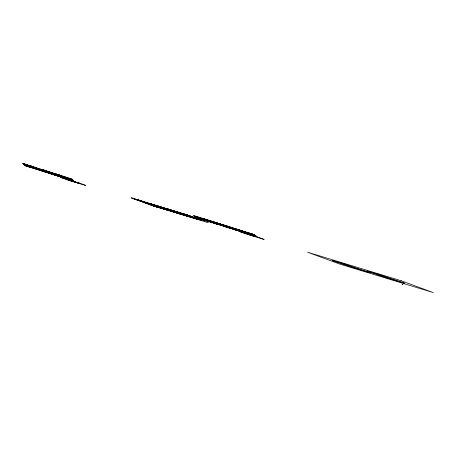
<?xml version="1.0" encoding="UTF-8"?>
<svg xmlns="http://www.w3.org/2000/svg" width="456" height="456" viewBox="0 0 456 456"><rect width="100%" height="100%" fill="white"/><g stroke="black" fill="none" stroke-linecap="round" stroke-linejoin="round"><path stroke-width="0.68" d="M173.622 211.966L168.577 210.205L169.41 210.398M54.686 174.471C52.064 173.645 54.897 174.426 54.236 174.26L55.028 174.494L51.83 173.525L54.914 174.545M22.908 163.544L26.608 164.639M59.001 175.896L67.226 178.364L71.677 180.411M236.977 229.927L235.661 229.499M189.793 215.876L190.939 216.292M168.577 210.205C175.161 212.228 162.49 207.736 169.17 210.273M74.385 181.819L78.449 183.067M166.56 208.609L177.544 211.96M173.918 211.88L160.159 207.263C161.213 207.628 158.089 206.585 160.757 207.434M161.156 207.565L161.703 207.788L160.597 207.44L161.202 207.56M163.339 208.341L164.16 208.597L162.986 208.221M164.006 208.648L165.927 209.173M46.13 171.815C42.442 170.584 49.071 172.767 46.067 171.741M44.979 171.473L47.777 172.317M48.689 172.585L54.384 174.323M230.394 227.704L229.066 227.23L232.583 228.274L230.132 227.498M232.093 228.262L232.383 228.302M231.118 227.852L234.623 229.032L233.985 228.798M234.042 228.849L232.452 228.45L234.68 229.163L229.157 227.202M226.427 226.535L225.942 226.387M167.489 209.737L167.825 209.794L167.443 209.652M224.067 225.88L231.34 228.006L227.578 226.689L229.117 227.105M70.555 180.661L72.088 181.123L71.563 180.969M78.706 183.141L78.443 183.124M229.887 227.612L237.736 230.023M71.763 181.021L71.991 181.1M75.479 182.149L77.537 182.782L76.044 182.286L77.241 182.691M168.566 209.788L164.713 208.74L165.67 209.065M226.529 226.444L225.959 226.204L230.326 227.515M199.141 218.378L217.09 223.862M231.528 227.818L235.45 229.003M74.904 181.978L75.878 182.309M70.389 180.593L71.546 180.924M75.861 182.263C74.083 181.83 78.483 183.033 76.192 182.406L66.291 179.265L76.369 182.428M250.241 235L249.877 234.868M225.133 226.073L228.821 227.088M233.643 228.849L233.147 228.673L234.184 228.986M49.892 172.721L58.431 175.326M30.472 165.933L32.724 166.565M41.855 169.592L52.269 172.995L41.285 169.341L44.107 170.276M187.94 216.161L152.201 205.531M77.674 182.822L76.22 182.44M70.412 180.57L69.665 180.354L71.478 180.912M194.797 216.942L195.117 217.033M78.922 183.221L79.219 183.329L78.301 183.01M161.857 207.833C162.496 207.987 161.059 207.645 162.969 208.244M163.425 208.369L162.057 207.976M77.075 182.639L75.747 182.195M74.584 181.904L75.177 182.104M242.25 231.312L242.546 231.386L241.765 231.101L245.345 232.189M164.439 208.694L167.506 209.68M166.126 209.236L164.576 208.785L166.981 209.498M231.238 227.743C231.494 227.84 228.034 226.797 229.476 227.322M79.036 183.278L78.603 183.13M199.261 218.413L195.396 217.204M251.575 235.393L252.709 235.746M30.375 165.91L38.737 168.988L61.697 175.999L73.023 180.183M70.463 180.599L71.079 180.798L69.677 180.348M70.623 180.684L71.085 180.775M74.83 181.955L71.079 180.65M30.335 165.841L29.834 165.665L30.307 165.887M145.948 202.766L145.658 202.738A24.407 0.553 17.6 0 0 154.772 205.992L155.251 206.061L153.028 205.257L156.824 206.425M194.883 216.965L195.681 217.198M162.957 208.21L162.313 208.021M166.714 209.469L165.534 209.144L169.005 210.239L167.854 209.845L168.156 209.942M217.706 224.346L205.559 220.505M78.5 183.141L77.366 182.782M51.784 173.593L50.468 173.132M75.018 182.052L74.522 181.864M154.362 205.833L158.671 207.155L157.269 206.659M229.208 227.265L230.263 227.555M251.678 235.473L253.211 235.9M24.139 164.895L24.322 164.947A15.669 0.353 17.6 0 0 25.895 165.368M47.247 172.049L47.401 172.094M132.382 198.212L132.913 198.36M137.427 199.774L139.194 200.275L131.168 197.813L153.142 205.878L208.318 222.71L187.102 214.879L139.103 200.247M137.695 200.173L155.644 205.28M139.04 200.674L161.219 206.978M140.59 201.244L161.202 207.104M149.203 204.425L149.853 204.607M152.663 205.588L153.376 205.793M168.646 210.25L168.994 210.387L166.611 209.703M155.821 206.693L157.383 207.138L148.177 204.043M133.032 198.451L132.331 198.166M76.927 182.662L76.694 182.531M167.808 208.996L168.469 209.19M170.327 209.811L167.688 208.956M170.487 209.868L169.843 209.68M158.637 206.79L157.565 206.443M164.536 208.723L165.015 208.785L156.129 206.249M185.888 215.192L187 215.534M187.501 215.739L188.134 215.922M193.897 217.506L191.965 216.879M187.895 215.865L189.035 216.224L187.747 215.813M185.541 215.346L183.899 214.879L186.789 215.836L171.484 211.185M170.23 209.999L180.052 212.815M172.892 210.9L185.603 214.502M185.381 214.44L186.173 214.673M157.041 206.5L155.695 206.101L158.899 207.127M174.785 211.544L187.359 215.164M229.414 227.242L229.602 227.344M167.95 209.669L176.968 212.616M162.61 208.181L163.066 208.312M231.984 228.2L232.161 228.211M232.429 228.342L235.376 229.385L233.865 228.866M156.807 206.653L157.36 206.813M190.802 216.549L192.495 217.033M233.153 228.678L233.785 228.855M165.944 209.481L166.4 209.612M185.398 215.027L186.361 215.317M182.902 214.457L170.698 210.963M178.068 213.106L182.639 214.423L181.659 214.098M201.729 220.276L176.683 213.06M379.415 275.179L377.864 274.734L382.818 276.33L381.267 275.886M204.402 218.914L254.585 234.834M171.832 210.547L182.953 213.75L178.393 212.222M168.617 210.119L178.672 213.237M164.776 209.144L166.719 209.737M46.352 171.866L47.755 172.305M55.142 174.619L63.27 177.15M56.743 175.309L57.097 175.417M186.538 214.787L189.246 215.739M50.359 173.12L48.86 172.67L56.242 174.927L55.894 174.819M49.117 172.756L49.556 172.835M50.747 173.155L51.613 173.417M162.9 208.261L163.037 208.278M50.593 173.103L50.092 172.966L50.781 173.286M52.708 173.747L53.021 173.839L52.275 173.622M26.63 164.644L26.955 164.741M195.413 217.119L196.063 217.312M78.888 183.261L78.398 183.107M160.483 207.999L167.762 210.153L154.835 205.724M49.066 172.898L69.318 179.407M161.948 207.879L162.427 208.044M247.722 233.438L249.022 233.791A24.407 0.553 17.6 0 0 246.593 232.6L239.959 230.616M53.58 173.799L47.441 171.969L49.949 172.87M231.944 228.108L231.34 227.926M233.939 228.946L234.566 229.111M24.516 165.306L33.453 168.104M195.738 217.216L196.735 217.523M246.434 232.583L244.878 232.013M60.426 176.614L58.59 176.062M50.707 173.776L69.853 179.573M26.989 164.753L25.792 164.434M23.86 164.04L23.153 163.801L27.48 165.363M23.53 164.223L29.401 166.007L24.521 164.468L25.941 164.924M23.86 164.587L72.253 179.339M205.65 219.843L204.983 219.644L207.343 220.453M211.943 221.667L229.579 227.134M198.748 217.82L196.365 217.096L197.431 217.472M213.436 222.22L228.815 227.082M251.547 233.82L249.295 233.141L252.755 234.333L251.837 234.002M54.395 173.907L56.766 174.716M197.186 217.398L199.568 218.122M221.627 224.876L221.941 224.973M49.077 172.505L47.76 172.1L49.767 172.756M45.532 171.576L56.994 175.115L55.974 174.779M53.369 173.941L54.8 174.426M57.593 175.075L58.989 175.531M242.632 231.494L234.914 228.815M27.189 166.343L73.855 181.1L71.9 178.951L22.8 163.425L24.253 165.021L28.033 166.383L25.069 165.477M241.173 231.055L242.757 231.54L241.543 231.095M27.793 166.531L31.487 167.648L27.178 166.201M62.723 176.945L65.875 177.903L57.547 174.865M198.44 218.173L198.086 218.065M40.567 170.373L42.801 171.114A24.407 0.553 17.6 0 0 59.901 176.478L50.901 173.542L55.068 174.779M214.257 223.206L216.457 223.953M53.477 174.346L55.871 175.075M215.591 223.679L216.383 223.924M225.743 226.774L255.445 235.78M223.628 226.222L255.656 236.014M62.369 177.464L64.735 178.216M64.946 178.279L73.764 180.998M247.175 233.444L256.01 236.396L254.516 234.76L193.372 215.426L194.94 217.147L248.383 234.036M256.084 236.482L255.28 236.214L255.634 236.339M193.857 215.962L228.427 226.512M23.085 163.738L35.226 167.916M220.881 224.46L214.485 222.511L215.397 222.819M23.683 164.394L38.737 168.988M206.545 220.214L207.628 220.556L196.929 217.13L207.725 220.59L205.741 219.872L206.403 220.105M237.525 229.795L237.827 229.892M48.706 172.368L49.989 172.756M58.362 175.36L61.104 176.29L59.918 175.93M225.207 226.125L219.564 224.187M232.52 228.325L230.371 227.669L232.378 228.405M233.329 228.587L233.723 228.707M197.893 217.894L215.414 223.24L222.574 225.885M46.712 171.878L50.616 173.308M198.217 218.105L197.665 217.934M203.382 219.746L218.002 224.198M37.272 169.182L59.953 176.119M139.103 200.235L142.375 201.233M52.959 174.061L63.07 177.241M132.559 198.326L134.645 199.055M38.509 169.632L43.303 171.12M134.07 198.884L136.156 199.614M58.607 175.948L68.155 178.946M135.825 199.534L137.609 200.15M137.279 200.07L138.635 200.532M159.247 207.047L161.014 207.497M79.127 183.329L78.694 183.192M29.936 165.699L31.675 166.235M230.673 227.464L225.931 226.028M186.304 214.713L186.686 214.833M30.603 167.073L24.385 165.163L24.784 165.602M49.06 172.738L49.39 172.807M188.961 215.66L191.389 216.463M252.043 235.541L252.556 235.701M168.663 210.205L164 208.66M72.344 181.152L72.903 181.334M244.496 231.699L234.811 228.809L244.775 232.543M51.739 173.451L52.976 173.884M230.548 227.59L228.952 227.077L229.585 227.31M234.036 228.975L234.338 229.089M46.181 171.792L46.033 171.781M166.936 209.538L165.83 209.19M197.345 217.837L197.773 217.968M43.183 171.057L49.219 172.972M233.888 228.889L233.483 228.724M196.587 217.478L197.026 217.615M166.657 209.412L167.164 209.612M51.289 173.32L51.859 173.502M235.29 229.305L236.527 229.699M255.776 236.031L256.58 236.373M196.884 217.569L197.283 217.694M255.901 236.174L256.717 236.521M197.049 217.74L197.414 217.86M256.038 236.322L256.825 236.635M244.507 232.822L248.132 233.968M187.268 215.015L187.627 215.129M159.469 207.286L160.216 207.526M63.173 177.224L61.053 176.472M26.323 166.087L25.622 165.87M230.73 227.607L234.088 228.752L230.514 227.698M233.962 228.969L233.58 228.844M196.297 217.387L194.626 216.799L195.333 217.096M197.174 217.66L198.069 217.945M54.931 174.46L59.28 175.896M61.275 176.54L60.568 176.312M54.766 174.534L58.339 175.588L56.156 174.836M60.967 176.444L60.038 176.147M44.819 171.456L45.52 171.65M197.505 217.763L197.79 217.86M187.439 215.067L188.396 215.374M167.392 209.686L167.928 209.817M27.827 165.135L27.542 165.038M169.022 210.433L151.569 204.562M60.477 176.284L59.611 176.005M149.317 203.347L149.619 203.45A15.669 0.353 17.6 0 0 153.136 204.567M55.256 174.568L55.638 174.699M43.035 170.567L48.661 172.516M48.946 172.693L48.724 172.619M230.217 227.567L230.576 227.766M167.62 209.754L169.096 210.199M52.258 173.559L48.558 172.345M188.123 215.289L188.989 215.574L188.527 215.42M171.724 210.757L172.191 210.906M159.68 207.412L160.147 207.565M160.409 207.377L160.067 207.269M61.891 176.757L62.677 177.002M56.994 175.452L54.161 174.505M27.132 164.907L36.486 168.304M29.326 165.494L29.03 165.397L29.691 165.613M29.395 165.517L29.72 165.625M26.875 164.821L26.813 164.798M230.217 227.647L229.459 227.379M236.818 230.388L236.561 230.303A15.669 0.353 17.6 0 0 233.409 229.265M136.931 199.665L138.573 200.218L133.237 198.531M143.138 202.185L160.979 208.17M176.677 211.698L177.293 211.903M169.666 209.589L173.109 210.746M157.2 205.753L198.366 219.672M180.895 213.875L182.332 214.331M169.159 210.068L170.305 210.455M177.709 212.963L179.493 213.516M138.06 199.99L143.583 201.848M385.269 277.299L366.795 271.046L377.893 274.204L404.632 283.256L385.394 277.373M350.47 266.686L332.002 260.433L343.094 263.585L369.839 272.642L350.755 266.817M162.165 207.269L194.022 218.059M177.259 212.832L178.273 213.18M175.053 212.205L176.073 212.547M150.104 203.952L168.686 210.216M147.995 203.347L152.378 204.807M156.032 206.397L163.59 208.916M184.099 213.961L186.373 214.736M60.414 175.742L67.226 178.364M56.122 174.625L56.476 174.739M142.449 201.256L147.191 202.874M195.293 217.17L194.929 217.039M195.117 217.107L194.889 217.027M253.599 236.065L254.761 236.43M52.565 173.81L51.967 173.593M76.716 182.537L76.374 182.451M48.45 172.357L48.946 172.533M244.188 231.585L255.257 235.575M250.447 234.635L250.84 234.777L248.246 233.991L256.927 236.749L255.719 235.974L256.226 236.527M25.81 165.904L24.744 165.556L25.462 165.796M251.729 234.019L254.881 235.165M228.08 227.624L210.575 221.166M215.181 223.486L215.671 223.662M69.768 179.71L70.332 179.915M65.926 178.547L66.49 178.752M28.494 166.001L44.813 171.912M23.718 164.434L41.228 170.783M23.917 164.65L38.065 169.786M212.69 222.636L214.747 223.383M215.061 223.451L215.545 223.628M206.129 220.67L206.488 220.801M23.615 164.217L23.461 164.149M223.85 225.355L224.443 225.572M226.324 226.381L226.945 226.609L218.886 223.85M220.014 224.198L221.354 224.631M226.216 226.387L226.888 226.638M215.129 222.71L216.258 223.081M196.867 217.25L198.696 217.86M47.88 171.661L48.524 171.883M49.373 172.111L49.932 172.305M50.069 172.328L50.456 172.471M47.509 171.547L48.154 171.769M55.17 174.186L60.716 176.221M46.763 171.319L47.772 171.655M61.543 176.951L61.001 176.763M53.666 174.352L54.72 174.722M52.679 174.049L54.224 174.574M402.637 284.493L402.939 284.607L402.004 284.299L402.306 284.413M244.775 231.979L245.448 232.224M240.591 230.485L244.581 231.956M255.029 236.407L255.787 236.687L247.141 234.002L247.745 234.224M230.782 227.618L241.731 231.619M252.527 235.604L255.103 236.556M203.41 218.891L205.057 219.501L199.363 217.66M55.598 174.665L56.191 174.87M59.998 176.461L60.87 176.746M60.671 176.66L61.207 176.848M60.169 176.506L60.534 176.643M51.169 173.308L52.383 173.77M68.748 180.046L69.323 180.257M33.311 167.335L25.924 164.627M204.499 219.205L215.414 223.24M56.652 174.129L61.697 175.999M243.983 232.303L229.22 226.906M201.751 219.176L204.59 220.197M241.982 231.865L244.427 232.794M27.143 166.332L26.465 166.132M155.365 206.283A74.157 1.681 17.6 0 0 150.805 204.727A21.341 0.484 17.6 0 1 145.19 202.732A17.299 0.393 17.6 0 1 144.17 202.259M247.671 232.839A74.157 1.681 17.6 0 0 250.065 233.746A21.341 0.484 17.6 0 1 251.695 234.521A17.299 0.393 17.6 0 1 250.287 234.213M63.823 177.749A74.157 1.681 17.6 0 0 57.946 175.948A21.341 0.484 17.6 0 1 47.709 172.738A17.299 0.393 17.6 0 1 41.975 170.886M167.278 209.692L167.323 209.709M45.931 171.536L46.768 171.809L45.931 171.536M232.617 228.114L232.235 227.977L232.617 228.114M192.244 217.221L184.48 214.685L195.749 218.236L192.244 217.221M194.518 218.031L191.623 217.193L197.459 219.022L194.518 218.031M344.622 264.565L343.066 264.115L348.019 265.717L344.622 264.565M44.568 170.971L44.232 170.875L44.568 170.971M220.784 224.5L220.442 224.403L220.784 224.5M240.209 230.941L239.873 230.844L240.209 230.941M58.562 174.876L55.113 173.821L60.443 175.571L58.562 174.876M172.043 210.854L154.538 205.513L177.338 212.809L172.043 210.854M401.428 280.845L307.583 252.214L339.355 263.944L433.2 292.575L401.428 280.845M257.765 237.091L239.001 231.369L245.351 233.711L264.121 239.44L257.765 237.091M79.224 183.061L60.454 177.333L66.81 179.681L85.58 185.404L79.224 183.061M161.698 207.822L161.042 207.565L161.658 207.811M241.27 230.793L221.872 224.654L241.663 231.22L241.27 230.793M239.827 230.525L239.48 230.411L239.827 230.525M221.171 224.928L220.824 224.819L221.171 224.928M63.994 177.156L51.739 173.28L52.36 173.964L64.615 177.84L63.994 177.156M45.19 171.655L44.831 171.53L45.19 171.655M26.636 164.741L26.653 164.747M225.538 226.222L224.859 225.976L225.538 226.222"/></g></svg>
